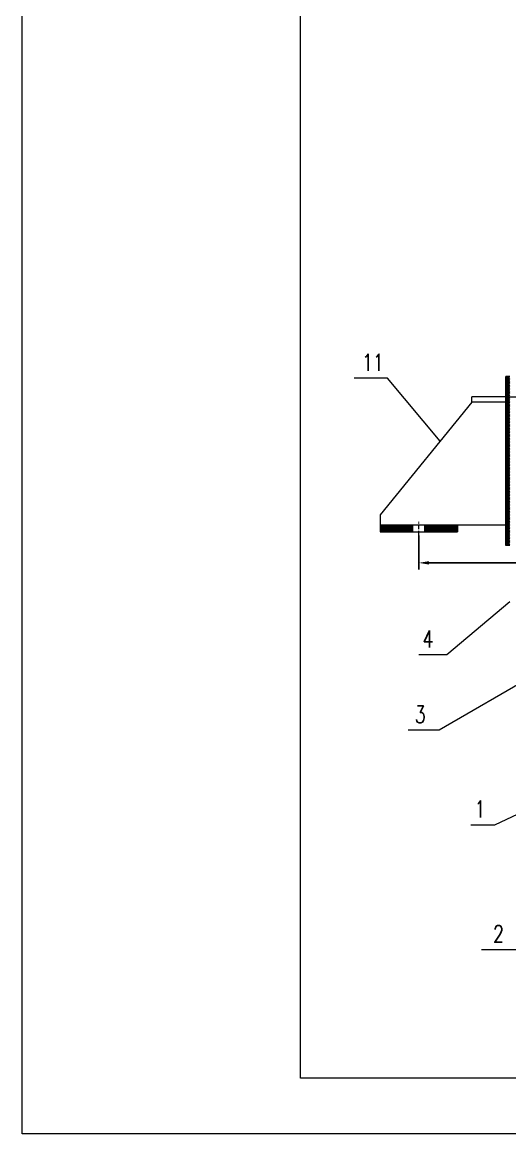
# Model space of a CAD drawing. Header units: millimetres. Extents: x 53862 to 60792, y 29949 to 39750.
# Drawn here: x 53862 to 55307, y 29949 to 33243 of the extents above; entities that cross this region are included whole.
import ezdxf

# ---------------------------------------------------------------- set-up
doc = ezdxf.new("R2010")
doc.units = ezdxf.units.MM
doc.linetypes.add('ACAD_ISO10W100', pattern=[18.7, 12, -3, 0.7, -3])
doc.linetypes.add('ACAD_ISO12W100', pattern=[22.4, 12, -3, 0.7, -3, 0.7, -3])
for name, color, linetype, lineweight in [('双点划线', 3, 'ACAD_ISO12W100', 18), ('标注', 7, 'Continuous', 18), ('细实线', 7, 'Continuous', 18)]:
    doc.layers.add(name, color=color, linetype=linetype, lineweight=lineweight)
doc.styles.add('50', font='simplex.shx', dxfattribs={"width": 0.75, "height": 50, "bigfont": 'gbcbig.shx'})
doc.styles.add('80', font='simplex.shx', dxfattribs={"width": 0.75, "height": 80, "bigfont": 'gbcbig.shx'})
doc.dimstyles.new('80', dxfattribs={"dimtxt": 80, "dimasz": 30, "dimexe": 20, "dimexo": 1, "dimgap": 20, "dimtad": 1, "dimdec": 0, "dimdsep": 46, "dimtxsty": '80', "dimcen": 5, "dimadec": 0, "dimazin": 0, "dimtfac": 1, "dimtdec": 0, "dimtmove": 0, "dimatfit": 3, "dimfxl": 1, "dimtfill": 1, "dimarcsym": 1})

# ---------------------------------------------------------------- blocks, each defined once
blk = doc.blocks.new('*D43')
at = {"layer": 'Defpoints', "color": 0}
for p in [(55037.8, 31722.4), (57293.1, 31722.4), (57293.1, 31640.5)]:
    blk.add_point(p, dxfattribs=at)
at = {"layer": '标注', "color": 0, "lineweight": -2}
for p, q in [((55037.8, 31721.4), (55037.8, 31620.5)), ((57293.1, 31721.4), (57293.1, 31620.5)), ((55067.8, 31640.5), (57263.1, 31640.5))]:
    blk.add_line(p, q, dxfattribs=at)
at = {"layer": '标注', "color": 0}
for points in [[(55067.8, 31645.5), (55067.8, 31635.5), (55037.8, 31640.5)], [(57263.1, 31645.5), (57263.1, 31635.5), (57293.1, 31640.5)]]:
    blk.add_solid(points, dxfattribs=at)
at = {"layer": '标注', "color": 0, "insert": (56165.4, 31700.5), "char_height": 80, "attachment_point": 5, "style": '80', "bg_fill": 3, "box_fill_scale": 1.1, "bg_fill_color": 256, "bg_fill_true_color": 13158600, "bg_fill_transparency": 0}
blk.add_mtext('%%C2255', dxfattribs=at)
blk = doc.blocks.new('HGCAD#HGTFTK~A4Z~HGCAD图框')
at = {"layer": '细实线', "color": 7}
blk.add_lwpolyline([(5, -5), (-205, -5), (-205, 292), (5, 292)], close=True, dxfattribs=at)
at = {"layer": '细实线', "color": 2}
blk.add_lwpolyline([(0, 0), (-180, 0), (-180, 287), (0, 287)], close=True, dxfattribs=at)

msp = doc.modelspace()

# ---------------------------------------------------------------- linework, layer by layer
at = {"layer": '标注'}
for p, q in [((54944.9, 32187.4), (54846.5, 32187.4)), ((55101, 32000.7), (54944.9, 32187.4)), ((55307.4, 31524.7), (55121, 31368.3)), ((55121, 31368.3), (55038.2, 31368.3)), ((55407.4, 31323.5), (55098.1, 31144.8)), ((55098.1, 31144.8), (55005.9, 31144.8)), ((55475.3, 30963.1), (55262.2, 30863.7)), ((55262.2, 30863.7), (55192.2, 30863.7)), ((55330, 30494.3), (55223.3, 30494.3))]:
    msp.add_line(p, q, dxfattribs=at)
at = {"layer": '细实线'}
for p, q in [((55307.4, 32192.4), (55295.4, 32192.4)), ((55295.4, 31692.4), (55295.4, 32192.4)), ((55195.4, 32116.4), (54922.8, 31782.4)), ((55283.4, 32132.4), (55195.4, 32132.4)), ((55195.4, 32116.4), (55195.4, 32132.4)), ((55295.4, 32116.4), (55195.4, 32116.4)), ((55295.4, 32132.4), (55202.8, 32132.4)), ((55295.4, 32132.4), (57035.4, 32132.4)), ((55307.4, 32132.4), (57023.4, 32132.4)), ((54922.8, 31782.4), (54922.8, 31732.4)), ((55295.4, 31752.4), (54922.8, 31752.4)), ((54922.8, 31732.4), (55152.8, 31732.4)), ((55019.8, 31732.4), (55019.8, 31752.4)), ((55055.8, 31732.4), (55055.8, 31752.4)), ((55152.8, 31752.4), (55152.8, 31732.4)), ((55307.4, 31692.4), (55295.4, 31692.4))]:
    msp.add_line(p, q, dxfattribs=at)
at = {"layer": '细实线', "color": 7, "linetype": 'Continuous'}
for p, q in [((55295.4, 32189.4), (55298.4, 32192.4)), ((55295.4, 32185.1), (55302.7, 32192.4)), ((55295.4, 32180.9), (55306.9, 32192.4)), ((55295.4, 32176.6), (55307.4, 32188.6)), ((55295.4, 32172.4), (55307.4, 32184.4)), ((55295.4, 32168.2), (55307.4, 32180.2)), ((55295.4, 32163.9), (55307.4, 32175.9)), ((55295.4, 32159.7), (55307.4, 32171.7)), ((55295.4, 32155.4), (55307.4, 32167.4)), ((55295.4, 32151.2), (55307.4, 32163.2)), ((55295.4, 32146.9), (55307.4, 32158.9)), ((55295.4, 32142.7), (55307.4, 32154.7)), ((55295.4, 32138.5), (55307.4, 32150.5)), ((55295.4, 32134.2), (55307.4, 32146.2)), ((55295.4, 32130), (55307.4, 32142)), ((55295.4, 32125.7), (55307.4, 32137.7)), ((55295.4, 32121.5), (55307.4, 32133.5)), ((55295.4, 32117.2), (55307.4, 32129.2)), ((55295.4, 32113), (55307.4, 32125)), ((55295.4, 32108.8), (55307.4, 32120.8)), ((55295.4, 32104.5), (55307.4, 32116.5)), ((55295.4, 32100.3), (55307.4, 32112.3)), ((55295.4, 32096), (55307.4, 32108)), ((55295.4, 32091.8), (55307.4, 32103.8)), ((55295.4, 32087.5), (55307.4, 32099.5)), ((55295.4, 32083.3), (55307.4, 32095.3)), ((55295.4, 32079.1), (55307.4, 32091.1)), ((55295.4, 32074.8), (55307.4, 32086.8)), ((55295.4, 32070.6), (55307.4, 32082.6)), ((55295.4, 32066.3), (55307.4, 32078.3)), ((55295.4, 32062.1), (55307.4, 32074.1)), ((55295.4, 32057.8), (55307.4, 32069.8)), ((55295.4, 32053.6), (55307.4, 32065.6)), ((55295.4, 32049.4), (55307.4, 32061.4)), ((55295.4, 32045.1), (55307.4, 32057.1)), ((55295.4, 32040.9), (55307.4, 32052.9)), ((55295.4, 32036.6), (55307.4, 32048.6)), ((55295.4, 32032.4), (55307.4, 32044.4)), ((55295.4, 32028.1), (55307.4, 32040.1)), ((55295.4, 32023.9), (55307.4, 32035.9)), ((55295.4, 32019.7), (55307.4, 32031.7)), ((55295.4, 32015.4), (55307.4, 32027.4)), ((55295.4, 32011.2), (55307.4, 32023.2)), ((55295.4, 32006.9), (55307.4, 32018.9)), ((55295.4, 32002.7), (55307.4, 32014.7)), ((55295.4, 31998.5), (55307.4, 32010.5)), ((55295.4, 31994.2), (55307.4, 32006.2)), ((55295.4, 31990), (55307.4, 32002)), ((55295.4, 31985.7), (55307.4, 31997.7)), ((55295.4, 31981.5), (55307.4, 31993.5)), ((55295.4, 31977.2), (55307.4, 31989.2)), ((55295.4, 31973), (55307.4, 31985)), ((55295.4, 31968.8), (55307.4, 31980.8)), ((55295.4, 31964.5), (55307.4, 31976.5)), ((55295.4, 31960.3), (55307.4, 31972.3)), ((55295.4, 31956), (55307.4, 31968)), ((55295.4, 31951.8), (55307.4, 31963.8)), ((55295.4, 31947.5), (55307.4, 31959.5)), ((55295.4, 31943.3), (55307.4, 31955.3)), ((55295.4, 31939.1), (55307.4, 31951.1)), ((55295.4, 31934.8), (55307.4, 31946.8)), ((55295.4, 31930.6), (55307.4, 31942.6)), ((55295.4, 31926.3), (55307.4, 31938.3)), ((55295.4, 31922.1), (55307.4, 31934.1)), ((55295.4, 31917.8), (55307.4, 31929.8)), ((55295.4, 31913.6), (55307.4, 31925.6)), ((55295.4, 31909.4), (55307.4, 31921.4)), ((55295.4, 31905.1), (55307.4, 31917.1)), ((55295.4, 31900.9), (55307.4, 31912.9)), ((55295.4, 31896.6), (55307.4, 31908.6)), ((55295.4, 31892.4), (55307.4, 31904.4)), ((55295.4, 31888.1), (55307.4, 31900.1)), ((55295.4, 31883.9), (55307.4, 31895.9)), ((55295.4, 31879.7), (55307.4, 31891.7)), ((55295.4, 31875.4), (55307.4, 31887.4)), ((55295.4, 31871.2), (55307.4, 31883.2)), ((55295.4, 31866.9), (55307.4, 31878.9)), ((55295.4, 31862.7), (55307.4, 31874.7)), ((55295.4, 31858.4), (55307.4, 31870.4)), ((55295.4, 31854.2), (55307.4, 31866.2)), ((55295.4, 31850), (55307.4, 31862)), ((55295.4, 31845.7), (55307.4, 31857.7)), ((55295.4, 31841.5), (55307.4, 31853.5)), ((55295.4, 31837.2), (55307.4, 31849.2)), ((55295.4, 31833), (55307.4, 31845)), ((55295.4, 31828.7), (55307.4, 31840.7)), ((55295.4, 31824.5), (55307.4, 31836.5)), ((55295.4, 31820.3), (55307.4, 31832.3)), ((55295.4, 31816), (55307.4, 31828)), ((55295.4, 31811.8), (55307.4, 31823.8)), ((55295.4, 31807.5), (55307.4, 31819.5)), ((55295.4, 31803.3), (55307.4, 31815.3)), ((55295.4, 31799), (55307.4, 31811)), ((55295.4, 31794.8), (55307.4, 31806.8)), ((55295.4, 31790.6), (55307.4, 31802.6)), ((55295.4, 31786.3), (55307.4, 31798.3)), ((55295.4, 31782.1), (55307.4, 31794.1)), ((55295.4, 31777.8), (55307.4, 31789.8)), ((55295.4, 31773.6), (55307.4, 31785.6)), ((55295.4, 31769.3), (55307.4, 31781.3)), ((55295.4, 31765.1), (55307.4, 31777.1)), ((55295.4, 31760.9), (55307.4, 31772.9)), ((55295.4, 31756.6), (55307.4, 31768.6)), ((55295.4, 31752.4), (55307.4, 31764.4)), ((55295.4, 31748.1), (55307.4, 31760.1)), ((55295.4, 31743.9), (55307.4, 31755.9)), ((54922.8, 31748.9), (54926.3, 31752.4)), ((54922.8, 31744.6), (54930.6, 31752.4)), ((54922.8, 31740.4), (54934.8, 31752.4)), ((54922.8, 31736.1), (54939, 31752.4)), ((54923.3, 31732.4), (54943.3, 31752.4)), ((54927.5, 31732.4), (54947.5, 31752.4)), ((54931.8, 31732.4), (54951.8, 31752.4)), ((54936, 31732.4), (54956, 31752.4)), ((54940.3, 31732.4), (54960.3, 31752.4)), ((54944.5, 31732.4), (54964.5, 31752.4)), ((54948.7, 31732.4), (54968.7, 31752.4)), ((54953, 31732.4), (54973, 31752.4)), ((54957.2, 31732.4), (54977.2, 31752.4)), ((54961.5, 31732.4), (54981.5, 31752.4)), ((54965.7, 31732.4), (54985.7, 31752.4)), ((54970, 31732.4), (54990, 31752.4)), ((54974.2, 31732.4), (54994.2, 31752.4)), ((54978.4, 31732.4), (54998.4, 31752.4)), ((54982.7, 31732.4), (55002.7, 31752.4)), ((54986.9, 31732.4), (55006.9, 31752.4)), ((54991.2, 31732.4), (55011.2, 31752.4)), ((54995.4, 31732.4), (55015.4, 31752.4)), ((54999.7, 31732.4), (55019.7, 31752.4)), ((55003.9, 31732.4), (55019.8, 31748.3)), ((55008.1, 31732.4), (55019.8, 31744)), ((55012.4, 31732.4), (55019.8, 31739.8)), ((55016.6, 31732.4), (55019.8, 31735.5)), ((55055.8, 31750.3), (55057.8, 31752.4)), ((55055.8, 31746.1), (55062.1, 31752.4)), ((55055.8, 31741.8), (55066.3, 31752.4)), ((55055.8, 31737.6), (55070.6, 31752.4)), ((55055.8, 31733.4), (55074.8, 31752.4)), ((55059.1, 31732.4), (55079.1, 31752.4)), ((55063.3, 31732.4), (55083.3, 31752.4)), ((55067.5, 31732.4), (55087.5, 31752.4)), ((55071.8, 31732.4), (55091.8, 31752.4)), ((55076, 31732.4), (55096, 31752.4)), ((55080.3, 31732.4), (55100.3, 31752.4)), ((55084.5, 31732.4), (55104.5, 31752.4)), ((55088.8, 31732.4), (55108.8, 31752.4)), ((55093, 31732.4), (55113, 31752.4)), ((55097.2, 31732.4), (55117.2, 31752.4)), ((55101.5, 31732.4), (55121.5, 31752.4)), ((55105.7, 31732.4), (55125.7, 31752.4)), ((55110, 31732.4), (55130, 31752.4)), ((55114.2, 31732.4), (55134.2, 31752.4)), ((55118.5, 31732.4), (55138.5, 31752.4)), ((55122.7, 31732.4), (55142.7, 31752.4)), ((55126.9, 31732.4), (55146.9, 31752.4)), ((55131.2, 31732.4), (55151.2, 31752.4)), ((55135.4, 31732.4), (55152.8, 31749.8)), ((55139.7, 31732.4), (55152.8, 31745.5)), ((55143.9, 31732.4), (55152.8, 31741.3)), ((55148.1, 31732.4), (55152.8, 31737)), ((55152.4, 31732.4), (55152.8, 31732.8)), ((55295.4, 31739.6), (55307.4, 31751.6)), ((55295.4, 31735.4), (55307.4, 31747.4)), ((55295.4, 31731.2), (55307.4, 31743.2)), ((55295.4, 31726.9), (55307.4, 31738.9)), ((55295.4, 31722.7), (55307.4, 31734.7)), ((55295.4, 31718.4), (55307.4, 31730.4)), ((55295.4, 31714.2), (55307.4, 31726.2)), ((55295.4, 31710), (55307.4, 31722)), ((55295.4, 31705.7), (55307.4, 31717.7)), ((55295.4, 31701.5), (55307.4, 31713.5)), ((55295.4, 31697.2), (55307.4, 31709.2)), ((55295.4, 31693), (55307.4, 31705)), ((55299.1, 31692.4), (55307.4, 31700.7)), ((55303.3, 31692.4), (55307.4, 31696.5))]:
    msp.add_line(p, q, dxfattribs=at)
at = {"layer": '细实线', "color": 1, "linetype": 'ACAD_ISO10W100'}
msp.add_line((55037.8, 31722.4), (55037.8, 31762.4), dxfattribs=at)

# ---------------------------------------------------------------- texts
at = {"layer": '标注', "char_height": 50, "width": 102.374, "attachment_point": 5, "style": '50'}
for s, insert in [(' 11', (54888.8, 32234.2)), ('4', (55065, 31415.1)), ('3', (55042, 31191.6)), (' 1', (55206.2, 30910.5)), ('2', (55274, 30541.1))]:
    msp.add_mtext(s, dxfattribs=dict(at, insert=insert))

# ---------------------------------------------------------------- next in the draw order: dimensions: what is measured, and where the dimension line sits
at = {"layer": '标注', "color": 2}
dim = msp.add_linear_dim(base=(57293.1, 31640.5), p1=(55037.8, 31722.4), p2=(57293.1, 31722.4), text='%%C<>', dimstyle='80', dxfattribs=at)
dim.commit()
dim.dimension.update_dxf_attribs({"geometry": '*D43', "text_midpoint": (56165.4, 31700.5)})

# ---------------------------------------------------------------- next in the draw order: block references
at = {"layer": '双点划线', "xscale": 33, "yscale": 33, "zscale": 33}
msp.add_blockref('HGCAD#HGTFTK~A4Z~HGCAD图框', (60627, 30113.8), dxfattribs=at)

doc.saveas('drawing.dxf')
